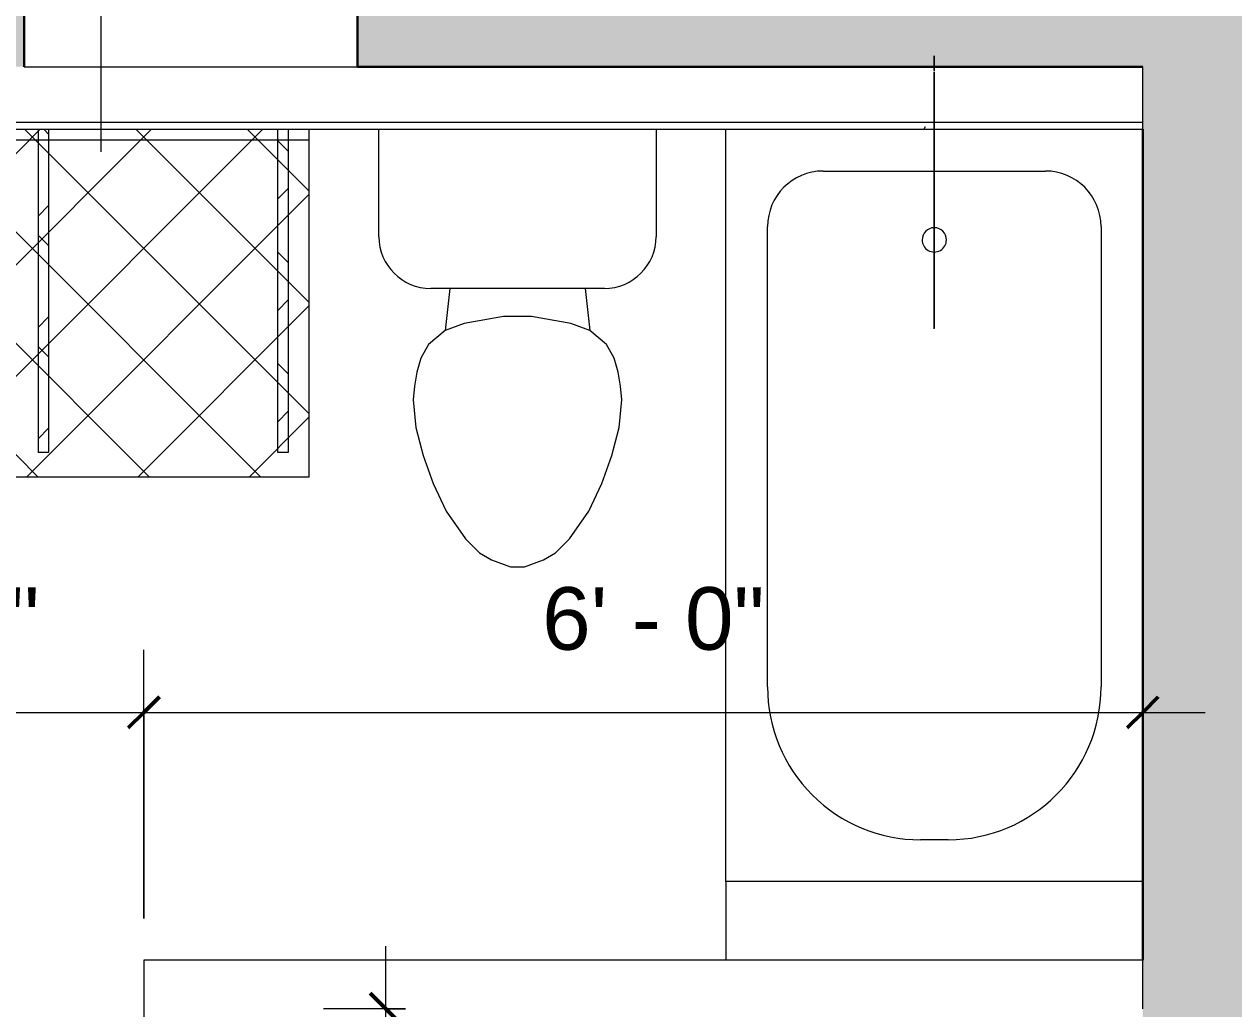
# Model space of a CAD drawing. Header units: inches. Extents: x -545 to 1083, y -2066 to -269.
# Drawn here: x 603.9 to 691, y -1765.8 to -1694.9 of the extents above; entities that cross this region are included whole.
import ezdxf

# ---------------------------------------------------------------- set-up
doc = ezdxf.new("R2010")
doc.units = ezdxf.units.IN
doc.header["$MEASUREMENT"] = 0
doc.linetypes.add('Dash dot dot', pattern=[0.8125, 0.25, -0.1875, 0, -0.1875, 0, -0.1875])
for name, color, linetype, lineweight in [('A-ANNO-DIMS', 211, 'Continuous', 9), ('A-ANNO-DIMS-48', 211, 'Continuous', 9), ('A-AREA-IDEN', 2, 'Continuous', 9), ('A-DETL', 90, 'Continuous', 9), ('A-DOOR', 31, 'Continuous', 18), ('A-DOOR-FRAM', 31, 'Continuous', 30), ('A-GLAZ', 151, 'Continuous', 18), ('A-WALL', 113, 'Continuous', 18), ('A-WALL-PATT', 111, 'Continuous', 18), ('G-IMPT', 8, 'Continuous', 9), ('I-WALL', 2, 'Continuous', 18), ('P-SANR-FIXT', 6, 'Continuous', 9), ('Q-CASE', 31, 'Continuous', 9)]:
    doc.layers.add(name, color=color, linetype=linetype, lineweight=lineweight)
doc.styles.add('Swis721 Lt BT', font='swissl.ttf', dxfattribs={"height": 4.5})
doc.dimstyles.new('OTJ_-_3_32__Linear__1_2__Tolerance', dxfattribs={"dimscale": 12, "dimtxt": 4.748918, "dimasz": 0.1875, "dimexe": 0.375, "dimexo": 0.25, "dimgap": 0.25, "dimtad": 1, "dimdec": 1, "dimrnd": 0.5, "dimzin": 3, "dimdsep": 46, "dimlunit": 4, "dimtxsty": 'Swis721 Lt BT', "dimblk1": 'OBLIQUE', "dimblk2": 'OBLIQUE', "dimsah": 1, "dimcen": 0.09, "dimdle": 0.375, "dimazin": 0, "dimtfac": 1, "dimtdec": 4, "dimtix": 1, "dimtmove": 0, "dimatfit": 3, "dimfxl": 1, "dimtvp": 1, "dimfrac": 2, "dimtolj": 1, "dimtzin": 0, "dimarcsym": 2})
pattern_1 = [(225, (625.729, -1700.107), (4.006467, -4.006467), []), (315, (625.729, -1700.107), (4.006467, 4.006467), [])]

# ---------------------------------------------------------------- blocks, each defined once
blk = doc.blocks.new('Window-Double-Hung - 24_ x 5 1-5956687-1ST FLOOR - CONSTRUCTION')
at = {"layer": 'A-GLAZ', "color": 8, "lineweight": 30}
for p, q in [((-12, 6.5), (-12, -6.5)), ((12, -6.5), (12, 6.5)), ((-12, 6), (-9, 6)), ((-10.75, 6), (-10.75, 2.5)), ((-9, 6), (-9, 4.25)), ((9, 6), (12, 6)), ((9, 6), (9, 4.25)), ((10.75, 6), (10.75, 2.5)), ((-9, 5.125), (9, 5.125)), ((-10.75, 4.25), (-9, 4.25)), ((10.75, 4.25), (9, 4.25)), ((-12, 2.5), (-10.75, 2.5)), ((10.75, 2.5), (12, 2.5))]:
    blk.add_line(p, q, dxfattribs=at)
at = {"layer": 'A-GLAZ'}
for p, q in [((12, 6.5), (-12, 6.5)), ((-12, -6.5), (12, -6.5))]:
    blk.add_line(p, q, dxfattribs=at)
at = {"layer": 'A-GLAZ', "lineweight": 9}
for p, q in [((-9, 6), (9, 6)), ((-10.75, 2.5), (10.75, 2.5))]:
    blk.add_line(p, q, dxfattribs=at)
blk = doc.blocks.new('Toilet-Domestic-3D - Toilet-Domestic-3D-V9-1ST FLOOR - CONSTRUCTION')
at = {"layer": 'P-SANR-FIXT'}
for p, q in [((-9.976, 11.75), (-9.976, 19.476)), ((9.976, 19.476), (9.976, 11.75)), ((6.25, 8.024), (-6.25, 8.024)), ((-4.862, 8.024), (-5.209, 5)), ((4.862, 8.024), (5.209, 5)), ((-3.836, 5.5), (-5.209, 5)), ((-1, 6), (-3.836, 5.5)), ((1, 6), (-1, 6)), ((3.836, 5.5), (1, 6)), ((5.209, 5), (3.836, 5.5)), ((-5.209, 5), (-6.401, 4)), ((6.401, 4), (5.209, 5)), ((-6.401, 4), (-6.968, 3)), ((6.968, 3), (6.401, 4)), ((-6.968, 3), (-7.236, 2)), ((7.236, 2), (6.968, 3)), ((-7.236, 2), (-7.413, 0.996)), ((7.413, 0.996), (7.236, 2)), ((-7.413, 0.996), (-7.5, 0)), ((7.5, 0), (7.413, 0.996)), ((-7.5, 0), (-7.326, -1.992)), ((7.326, -1.992), (7.5, 0)), ((-7.326, -1.992), (-6.788, -4)), ((6.788, -4), (7.326, -1.992)), ((-6.788, -4), (-6.06, -6)), ((6.06, -6), (6.788, -4)), ((-6.06, -6), (-5.127, -8)), ((5.127, -8), (6.06, -6)), ((-5.127, -8), (-3.74, -10)), ((3.74, -10), (5.127, -8)), ((-3.74, -10), (-2.74, -11)), ((2.74, -11), (3.74, -10)), ((-2.74, -11), (-1.874, -11.5)), ((1.874, -11.5), (2.74, -11)), ((-1.874, -11.5), (-0.5, -12)), ((-0.5, -12), (0.5, -12)), ((0.5, -12), (1.874, -11.5))]:
    blk.add_line(p, q, dxfattribs=at)
for centre, start, end in [((-6.25, 11.75), 180, 270), ((6.25, 11.75), 270, 360)]:
    blk.add_arc(centre, 3.726, start, end, dxfattribs=at)
blk = doc.blocks.new('Tub-Rectangular-3D - Tub-Rectangular-3D 4_ 6 1_8_-5224301-1ST FLOOR - CONSTRUCTION')
at = {"layer": 'P-SANR-FIXT'}
for p, q in [((10.4, -6), (10.4, -36)), ((-36.725, -9), (-3.6, -9)), ((-40.725, -29), (-40.725, -13)), ((7.4, -20), (7.4, -22)), ((-3.6, -33), (-36.725, -33)), ((10.4, -36), (-43.725, -36))]:
    blk.add_line(p, q, dxfattribs=at)
for centre, radius, start, end in [((-36.725, -13), 4, 90, 180), ((-3.6, -20), 11, 360, 90), ((-35.768, -21), 0.875, 90, 270), ((-35.768, -21), 0.875, 270, 90), ((-3.6, -22), 11, 270, 0), ((-36.725, -29), 4, 180, 270)]:
    blk.add_arc(centre, radius, start, end, dxfattribs=at)
blk = doc.blocks.new('Single Flush - D1 3_ X 8_  - NOT FR-6102448-1ST FLOOR - CONSTRUCTION')
at = {"layer": 'A-DOOR', "lineweight": 30}
for p, q in [((16.15625, 37.5625), (16.15625, 1.75)), ((17.90625, 37.5625), (16.15625, 37.5625)), ((17.90625, 1.75), (17.90625, 37.5625)), ((16.15625, 1.75), (17.90625, 1.75))]:
    blk.add_line(p, q, dxfattribs=at)
at = {"layer": 'A-DOOR', "lineweight": 9}
blk.add_arc((17.90625, 1.75), 35.8125, 90, 180.5, dxfattribs=at)
at = {"layer": 'A-DOOR-FRAM'}
for p, q in [((-20, -4), (-20, 1.75)), ((-20, 1.75), (-18, 1.75)), ((-18, -4), (-18, 1.75)), ((18.000004, -4), (18.000004, 1.75)), ((18.000004, 1.75), (20.000004, 1.75)), ((20.000004, -4), (20.000004, 1.75)), ((-20, -4), (-18, -4)), ((18.000004, -4), (20.000004, -4))]:
    blk.add_line(p, q, dxfattribs=at)
blk = doc.blocks.new('Vanity Counter Top w Round Sink Hole - 24_ Depth-5955313-1ST FLOOR - CONSTRUCTION')
at = {"layer": 'Q-CASE'}
h = blk.add_hatch(dxfattribs=at)
h.set_pattern_fill('FP_5', color=256, style=0, pattern_type=2)
h.set_pattern_definition([(45, (-621.459, 1702.469), (-4.006467, 4.006467), []), (135, (-621.459, 1702.469), (-4.006467, -4.006467), [])])
h.paths.add_polyline_path([(-52.262, -25), (2.988, -25), (2.988, 0), (-52.262, 0), (-52.262, -16.656)], flags=0)
h.paths.add_polyline_path([(-34.387, -22.034), (-36.501, -21.796), (-38.509, -21.093), (-40.31, -19.961), (-41.815, -18.457), (-42.959, -16.62), (-43.649, -14.648), (-43.887, -12.534), (-43.649, -10.42), (-42.946, -8.412), (-41.815, -6.611), (-40.31, -5.107), (-38.509, -3.975), (-36.501, -3.272), (-34.387, -3.034), (-32.273, -3.272), (-30.265, -3.975), (-28.464, -5.107), (-26.96, -6.611), (-25.828, -8.412), (-25.125, -10.42), (-24.887, -12.534), (-25.125, -14.648), (-25.828, -16.656), (-26.96, -18.457), (-28.464, -19.961), (-30.265, -21.093), (-32.273, -21.796)], flags=0)
for p, q in [((2.988, -25), (2.988, 0)), ((-52.262, -0.75), (2.988, -0.75)), ((-52.262, -25), (2.988, -25))]:
    blk.add_line(p, q, dxfattribs=at)
at = {"layer": 'Q-CASE', "linetype": 'Dash dot dot'}
for start, end in [(99.09696, 180), (180, 259.97184)]:
    blk.add_arc((-37.495, -12.5), 8.5, start, end, dxfattribs=at)
blk = doc.blocks.new('CW Drawers - UB 36_h x 24_d - 3 Drawers Top Specified-5924293-1ST FLOOR - CONSTRUCTION')
at = {"layer": 'Q-CASE'}
h = blk.add_hatch(dxfattribs=at)
h.set_pattern_fill('FP_17', color=256, style=0, pattern_type=2)
h.set_pattern_definition(pattern_1)
h.paths.add_polyline_path([(3.533, 25.612), (2.783, 25.612), (2.783, 2.362), (3.533, 2.362), (3.533, 18.982)], flags=0)
h = blk.add_hatch(dxfattribs=at)
h.set_pattern_fill('FP_17', color=256, style=0, pattern_type=2)
h.set_pattern_definition(pattern_1)
h.paths.add_polyline_path([(20.033, 25.612), (20.033, 2.362), (20.783, 2.362), (20.783, 25.612)], flags=0)
for p, q in [((2.783, 25.612), (3.533, 25.612)), ((2.783, 2.362), (2.783, 25.612)), ((3.533, 25.612), (3.533, 2.362)), ((20.033, 25.612), (20.783, 25.612)), ((20.033, 2.362), (20.033, 25.612)), ((20.783, 2.362), (20.783, 25.612))]:
    blk.add_line(p, q, dxfattribs=at)
blk = doc.blocks.new('Family1 - Shower head - side view_dwg-5853304-1ST FLOOR - CONSTRUCTION')
at = {"layer": 'G-IMPT'}
for p, q in [((114.065, 0), (119.762, 0)), ((114.065, 0), (114.104, 0)), ((119.723, 0), (114.104, 0)), ((116.244, 0), (116.245, 0)), ((116.244, 0), (116.303, 0)), ((116.284, 0), (116.244, 0)), ((116.245, 0), (116.244, 0)), ((116.245, 0), (116.246, 0)), ((116.245, 0), (116.245, 0)), ((116.245, 0), (116.245, 0)), ((116.245, 0), (116.245, 0)), ((116.245, 0), (116.245, 0)), ((116.245, 0), (116.245, 0)), ((116.245, 0), (116.245, 0)), ((116.245, 0), (116.245, 0)), ((116.245, 0), (116.245, 0)), ((116.246, 0), (116.245, 0)), ((116.246, 0), (116.246, 0)), ((116.246, 0), (116.246, 0)), ((116.303, 0), (116.304, 0)), ((116.304, 0), (116.303, 0)), ((116.304, 0), (116.303, 0)), ((116.343, 0), (116.303, 0)), ((116.307, 0), (116.304, 0)), ((116.31, 0), (116.306, 0)), ((116.313, 0), (116.308, 0)), ((116.319, 0), (116.311, 0)), ((116.318, 0), (116.319, 0)), ((116.441, 0), (116.441, 0)), ((116.442, 0), (116.441, 0)), ((116.442, 0), (116.441, 0)), ((116.441, 0), (116.441, 0)), ((116.441, 0), (116.441, 0)), ((116.441, 0), (116.442, 0)), ((116.441, 0), (116.442, 0)), ((116.441, 0), (116.441, 0)), ((116.441, 0), (116.441, 0)), ((116.441, 0), (117.386, 0)), ((116.461, 0), (116.441, 0)), ((116.441, 0), (116.465, 0)), ((116.441, 0), (116.465, 0)), ((116.442, 0), (116.442, 0)), ((116.442, 0), (116.442, 0)), ((116.442, 0), (116.442, 0)), ((116.442, 0), (116.442, 0)), ((116.442, 0), (116.443, 0)), ((116.443, 0), (116.442, 0)), ((116.442, 0), (116.443, 0)), ((116.443, 0), (116.442, 0)), ((116.444, 0), (116.443, 0)), ((116.444, 0), (116.443, 0)), ((116.443, 0), (116.444, 0)), ((116.443, 0), (116.444, 0)), ((116.444, 0), (116.443, 0)), ((116.444, 0), (116.443, 0)), ((116.444, 0), (116.444, 0)), ((116.444, 0), (116.445, 0)), ((116.444, 0), (116.444, 0)), ((116.444, 0), (116.444, 0)), ((116.444, 0), (116.444, 0)), ((116.444, 0), (116.444, 0)), ((116.445, 0), (116.444, 0)), ((116.444, 0), (116.444, 0)), ((116.448, 0), (116.445, 0)), ((116.445, 0), (116.446, 0)), ((116.445, 0), (116.445, 0)), ((116.445, 0), (116.445, 0)), ((116.449, 0), (116.446, 0)), ((116.447, 0), (116.446, 0)), ((116.446, 0), (116.447, 0)), ((116.447, 0), (116.448, 0)), ((116.448, 0), (116.447, 0)), ((116.447, 0), (116.447, 0)), ((116.447, 0), (116.447, 0)), ((116.447, 0), (116.448, 0)), ((116.448, 0), (116.447, 0)), ((116.448, 0), (116.449, 0)), ((116.448, 0), (116.449, 0)), ((116.449, 0), (116.448, 0)), ((116.448, 0), (116.448, 0)), ((116.448, 0), (116.448, 0)), ((116.449, 0), (116.448, 0)), ((116.448, 0), (116.448, 0)), ((116.448, 0), (116.448, 0)), ((116.448, 0), (116.449, 0)), ((116.449, 0), (116.448, 0)), ((116.448, 0), (116.448, 0)), ((116.448, 0), (116.448, 0)), ((116.448, 0), (116.449, 0)), ((116.449, 0), (116.45, 0)), ((116.451, 0), (116.449, 0)), ((116.451, 0), (116.449, 0)), ((116.449, 0), (116.451, 0)), ((116.451, 0), (116.449, 0)), ((116.449, 0), (116.451, 0)), ((116.45, 0), (116.452, 0)), ((116.452, 0), (116.451, 0)), ((116.452, 0), (116.451, 0)), ((116.451, 0), (116.452, 0)), ((116.454, 0), (116.452, 0)), ((116.452, 0), (116.453, 0)), ((116.453, 0), (116.452, 0)), ((116.452, 0), (116.453, 0)), ((116.452, 0), (116.453, 0)), ((116.453, 0), (116.452, 0)), ((116.453, 0), (116.453, 0)), ((116.454, 0), (116.453, 0)), ((116.454, 0), (116.453, 0)), ((116.453, 0), (116.453, 0)), ((116.453, 0), (116.455, 0)), ((116.455, 0), (116.453, 0)), ((116.453, 0), (116.455, 0)), ((116.453, 0), (116.455, 0)), ((116.455, 0), (116.453, 0)), ((116.456, 0), (116.454, 0)), ((116.454, 0), (116.456, 0)), ((116.456, 0), (116.454, 0)), ((116.455, 0), (116.456, 0)), ((116.455, 0), (116.457, 0)), ((116.455, 0), (116.455, 0)), ((116.455, 0), (116.455, 0)), ((116.456, 0), (116.455, 0)), ((116.455, 0), (116.456, 0)), ((116.455, 0), (116.455, 0)), ((116.455, 0), (116.455, 0)), ((116.456, 0), (116.455, 0)), ((116.455, 0), (116.456, 0)), ((116.456, 0), (116.455, 0)), ((116.455, 0), (116.456, 0)), ((116.456, 0), (116.456, 0)), ((116.456, 0), (116.457, 0)), ((116.456, 0), (116.457, 0)), ((116.457, 0), (116.456, 0)), ((116.457, 0), (116.456, 0)), ((116.456, 0), (116.457, 0)), ((116.457, 0), (116.456, 0)), ((116.456, 0), (116.457, 0)), ((116.456, 0), (116.458, 0)), ((116.458, 0), (116.456, 0)), ((116.457, 0), (116.458, 0)), ((116.458, 0), (116.457, 0)), ((116.457, 0), (116.458, 0)), ((116.457, 0), (116.457, 0)), ((116.457, 0), (116.457, 0)), ((116.459, 0), (116.458, 0)), ((116.458, 0), (116.459, 0)), ((116.459, 0), (116.458, 0)), ((116.459, 0), (116.459, 0)), ((116.459, 0), (116.459, 0)), ((116.46, 0), (116.459, 0)), ((116.461, 0), (116.459, 0)), ((116.459, 0), (116.459, 0)), ((116.459, 0), (116.459, 0)), ((116.462, 0), (116.463, 0)), ((116.463, 0), (116.463, 0)), ((116.463, 0), (116.463, 0)), ((116.463, 0), (116.464, 0)), ((116.464, 0), (116.465, 0)), ((116.465, 0), (116.466, 0)), ((117.362, 0), (116.465, 0)), ((116.466, 0), (116.473, 0)), ((116.47, 0), (116.467, 0)), ((116.47, 0), (116.467, 0)), ((116.467, 0), (116.476, 0)), ((116.47, 0), (116.473, 0)), ((116.478, 0), (116.473, 0)), ((116.485, 0), (116.476, 0)), ((116.488, 0), (116.478, 0)), ((116.482, 0), (116.481, 0)), ((116.482, 0), (116.481, 0)), ((116.484, 0), (116.482, 0)), ((116.484, 0), (116.482, 0)), ((116.487, 0), (116.484, 0)), ((116.487, 0), (116.484, 0)), ((116.487, 0), (116.49, 0)), ((116.49, 0), (116.491, 0)), ((116.49, 0), (116.492, 0)), ((116.491, 0), (116.493, 0)), ((116.492, 0), (116.494, 0)), ((116.493, 0), (116.493, 0)), ((116.494, 0), (116.496, 0)), ((116.496, 0), (116.497, 0)), ((116.497, 0), (116.497, 0)), ((117.319, 0), (116.507, 0)), ((118.291, 0), (116.507, 0)), ((118.291, 0), (116.507, 0)), ((116.511, 0), (117.316, 0)), ((116.539, 0), (116.511, 0)), ((116.539, 0), (116.511, 0)), ((116.539, 0), (116.536, 0)), ((116.539, 0), (117.288, 0)), ((117.316, 0), (117.288, 0)), ((117.316, 0), (117.288, 0)), ((117.291, 0), (117.288, 0)), ((117.291, 0), (117.288, 0)), ((118.291, 0), (117.319, 0)), ((118.291, 0), (117.319, 0)), ((117.362, 0), (117.386, 0)), ((117.362, 0), (117.386, 0)), ((117.386, 0), (117.366, 0)), ((117.524, 0), (117.484, 0)), ((117.524, 0), (117.583, 0)), ((117.583, 0), (117.543, 0)), ((119.723, 0), (119.762, 0)), ((125.823, 0), (125.853, 0)), ((125.853, 0), (125.823, 0)), ((125.835, 0), (125.823, 0)), ((126.801, 0), (125.823, 0)), ((125.823, 0), (125.854, 0)), ((126.65, 0), (125.835, 0)), ((125.854, 0), (125.863, 0)), ((126.801, 0), (125.903, 0)), ((126.801, 0), (126.65, 0)), ((129.859, 0), (126.801, 0)), ((127.504, 0), (127.615, 0)), ((127.504, 0), (127.574, 0)), ((127.803, 0), (127.512, 0)), ((127.52, 0), (127.53, 0)), ((127.53, 0), (127.52, 0)), ((127.53, 0), (127.52, 0)), ((127.53, 0), (127.61, 0)), ((127.53, 0), (127.61, 0)), ((127.553, 0), (127.544, 0)), ((127.574, 0), (127.544, 0)), ((127.544, 0), (127.56, 0)), ((127.544, 0), (127.581, 0)), ((127.556, 0), (127.553, 0)), ((127.561, 0), (127.556, 0)), ((127.56, 0), (127.567, 0)), ((127.565, 0), (127.561, 0)), ((127.568, 0), (127.565, 0)), ((127.567, 0), (127.573, 0)), ((127.571, 0), (127.568, 0)), ((127.572, 0), (127.571, 0)), ((127.574, 0), (127.572, 0)), ((127.573, 0), (127.581, 0)), ((127.574, 0), (127.686, 0)), ((127.803, 0), (127.581, 0)), ((127.618, 0), (127.61, 0)), ((127.618, 0), (127.61, 0)), ((127.61, 0), (127.618, 0)), ((127.686, 0), (127.615, 0)), ((127.62, 0), (127.618, 0)), ((127.62, 0), (127.618, 0)), ((127.618, 0), (127.62, 0)), ((127.62, 0), (128.42, 0)), ((127.657, 0), (127.686, 0)), ((127.657, 0), (127.667, 0)), ((127.667, 0), (127.67, 0)), ((127.67, 0), (127.675, 0)), ((127.675, 0), (127.679, 0)), ((127.679, 0), (127.682, 0)), ((127.682, 0), (127.684, 0)), ((127.684, 0), (127.686, 0)), ((127.686, 0), (127.687, 0)), ((127.687, 0), (127.686, 0)), ((127.687, 0), (127.687, 0)), ((128.061, 0), (127.98, 0)), ((127.98, 0), (128.02, 0)), ((128.02, 0), (127.98, 0)), ((127.992, 0), (127.98, 0)), ((127.993, 0), (127.997, 0)), ((128.002, 0), (127.995, 0)), ((128.006, 0), (128.002, 0)), ((128.004, 0), (128.008, 0)), ((128.011, 0), (128.006, 0)), ((128.014, 0), (128.011, 0)), ((128.013, 0), (128.016, 0)), ((128.018, 0), (128.014, 0)), ((128.016, 0), (128.019, 0)), ((128.019, 0), (128.02, 0)), ((128.02, 0), (128.019, 0)), ((128.061, 0), (128.42, 0)), ((128.992, 0), (128.413, 0)), ((129.139, 0), (128.413, 0)), ((129.14, 0), (128.414, 0)), ((128.421, 0), (128.456, 0)), ((128.456, 0), (128.421, 0)), ((128.421, 0), (128.456, 0)), ((128.456, 0), (128.421, 0)), ((128.456, 0), (128.486, 0)), ((128.486, 0), (128.456, 0)), ((128.486, 0), (128.456, 0)), ((128.456, 0), (128.459, 0)), ((128.456, 0), (128.486, 0)), ((128.459, 0), (128.465, 0)), ((128.465, 0), (128.475, 0)), ((128.475, 0), (128.486, 0)), ((128.486, 0), (129.859, 0)), ((128.817, 0), (128.677, 0)), ((128.817, 0), (129.413, 0)), ((128.874, 0), (128.858, 0)), ((128.926, 0), (128.986, 0)), ((128.926, 0), (128.956, 0)), ((128.926, 0), (128.935, 0)), ((128.956, 0), (128.926, 0)), ((129.139, 0), (128.992, 0)), ((129.19, 0), (129.075, 0)), ((129.139, 0), (129.413, 0)), ((129.14, 0), (129.414, 0)), ((132.673, 0), (132.613, 0)), ((133.694, 0), (132.961, 0)), ((133.694, 0), (132.961, 0)), ((133.356, 0), (132.961, 0)), ((133.356, 0), (132.961, 0)), ((133.356, 0), (133.36, 0)), ((133.36, 0), (133.356, 0)), ((133.36, 0), (133.363, 0)), ((133.363, 0), (133.36, 0)), ((133.363, 0), (133.364, 0)), ((133.364, 0), (133.363, 0)), ((133.364, 0), (133.43, 0)), ((133.43, 0), (133.364, 0)), ((133.43, 0), (133.43, 0)), ((133.43, 0), (133.43, 0)), ((133.434, 0), (133.43, 0)), ((133.434, 0), (133.43, 0)), ((133.454, 0), (133.434, 0)), ((133.434, 0), (133.454, 0)), ((133.454, 0), (133.461, 0)), ((133.461, 0), (133.454, 0)), ((114.065, 0), (119.762, 0)), ((116.244, 0), (116.244, 0)), ((116.244, 0), (116.244, 0)), ((116.319, 0), (116.306, 0)), ((116.444, 0), (116.441, 0)), ((116.441, 0), (116.441, 0)), ((116.442, 0), (116.442, 0)), ((116.445, 0), (116.443, 0)), ((116.444, 0), (116.445, 0)), ((116.445, 0), (116.444, 0)), ((116.448, 0), (116.446, 0)), ((116.449, 0), (116.447, 0)), ((116.447, 0), (116.454, 0)), ((116.455, 0), (116.449, 0)), ((116.449, 0), (116.455, 0)), ((116.454, 0), (116.449, 0)), ((116.451, 0), (116.452, 0)), ((116.455, 0), (116.457, 0)), ((116.456, 0), (116.458, 0)), ((116.457, 0), (116.459, 0)), ((116.463, 0), (116.461, 0)), ((116.461, 0), (116.463, 0)), ((116.466, 0), (116.463, 0)), ((116.463, 0), (116.467, 0)), ((116.47, 0), (116.467, 0)), ((116.47, 0), (116.473, 0)), ((116.47, 0), (116.474, 0)), ((116.474, 0), (116.47, 0)), ((116.473, 0), (116.478, 0)), ((116.478, 0), (116.481, 0)), ((116.485, 0), (116.492, 0)), ((116.492, 0), (116.488, 0)), ((116.493, 0), (116.497, 0)), ((117.319, 0), (116.507, 0)), ((117.102, 0), (116.725, 0)), ((118.291, 0), (130.044, 0)), ((130.044, 0), (118.291, 0)), ((125.893, 0), (125.823, 0)), ((125.823, 0), (125.893, 0)), ((125.903, 0), (125.823, 0)), ((125.823, 0), (125.903, 0)), ((127.504, 0), (125.893, 0)), ((125.893, 0), (127.615, 0)), ((127.512, 0), (125.903, 0)), ((129.859, 0), (126.801, 0)), ((127.53, 0), (127.52, 0)), ((127.52, 0), (127.53, 0)), ((127.52, 0), (127.53, 0)), ((127.53, 0), (127.52, 0)), ((127.53, 0), (127.61, 0)), ((127.61, 0), (127.53, 0)), ((127.61, 0), (127.53, 0)), ((127.53, 0), (127.61, 0)), ((127.62, 0), (127.61, 0)), ((127.61, 0), (127.62, 0)), ((127.62, 0), (127.98, 0)), ((127.98, 0), (127.62, 0)), ((127.62, 0), (127.98, 0)), ((128.413, 0), (127.803, 0)), ((128.456, 0), (128.486, 0)), ((128.486, 0), (128.456, 0)), ((128.456, 0), (128.486, 0)), ((128.926, 0), (128.486, 0)), ((128.926, 0), (128.486, 0)), ((128.486, 0), (129.859, 0)), ((129.859, 0), (128.986, 0)), ((128.986, 0), (129.859, 0)), ((129.139, 0), (129.14, 0)), ((129.859, 0), (129.413, 0)), ((129.413, 0), (129.859, 0)), ((129.413, 0), (129.859, 0)), ((129.413, 0), (129.859, 0)), ((132.961, 0), (133.694, 0)), ((133.694, 0), (132.961, 0)), ((132.961, 0), (133.694, 0)), ((133.694, 0), (132.961, 0))]:
    blk.add_line(p, q, dxfattribs=at)
at = {"layer": 'G-IMPT', "flags": 128}
for points in [[(116.687, 0), (116.431, 0), (116.244, 0)], [(116.244, 0), (116.574, 0), (116.687, 0)], [(116.284, 0), (116.303, 0), (116.418, 0), (116.916, 0), (116.913, 0), (116.285, 0)], [(117.524, 0), (117.323, 0), (116.917, 0), (116.913, 0), (116.504, 0), (116.303, 0)], [(116.344, 0), (116.917, 0), (117.291, 0), (117.395, 0), (117.398, 0), (117.484, 0), (117.398, 0), (117.394, 0), (117.291, 0), (116.913, 0), (116.917, 0), (116.536, 0), (116.434, 0), (116.429, 0), (116.343, 0)], [(116.725, 0), (116.52, 0), (116.441, 0)], [(116.463, 0), (116.459, 0), (116.454, 0), (116.453, 0), (116.451, 0), (116.453, 0), (116.457, 0), (116.46, 0), (116.466, 0), (116.459, 0), (116.457, 0), (116.451, 0)], [(116.461, 0), (116.498, 0), (116.519, 0), (116.781, 0), (116.519, 0), (116.498, 0), (116.461, 0)], [(116.781, 0), (117.046, 0), (117.308, 0), (117.329, 0), (117.366, 0), (117.329, 0), (117.327, 0), (117.308, 0), (117.046, 0)], [(116.916, 0), (117.409, 0), (117.524, 0), (117.542, 0), (117.524, 0), (117.409, 0), (116.916, 0)], [(117.386, 0), (117.307, 0), (117.102, 0)], [(117.14, 0), (117.253, 0), (117.583, 0)], [(117.583, 0), (117.396, 0), (117.14, 0)], [(127.657, 0), (127.615, 0), (125.893, 0), (125.853, 0)], [(125.853, 0), (125.869, 0), (125.893, 0)], [(127.504, 0), (125.903, 0), (125.893, 0), (125.903, 0), (127.504, 0), (127.513, 0), (127.521, 0), (127.531, 0), (127.512, 0)], [(127.531, 0), (127.544, 0), (127.544, 0)], [(132.913, 0), (132.673, 0), (132.637, 0), (132.613, 0)], [(116.244, 0), (116.244, 0), (116.244, 0)], [(116.284, 0), (116.402, 0), (116.694, 0), (117.133, 0)], [(116.313, 0), (116.304, 0), (116.304, 0)], [(116.304, 0), (116.304, 0), (116.319, 0)], [(116.304, 0), (116.319, 0), (116.318, 0), (116.319, 0)], [(116.318, 0), (116.318, 0), (116.304, 0), (116.304, 0), (116.304, 0)], [(116.304, 0), (116.304, 0), (116.308, 0), (116.318, 0), (116.319, 0)], [(116.913, 0), (116.916, 0), (117.169, 0), (117.425, 0), (117.478, 0), (117.524, 0), (117.478, 0), (117.425, 0), (117.169, 0), (116.913, 0), (116.305, 0), (116.349, 0), (116.402, 0), (116.658, 0), (116.913, 0), (116.916, 0)], [(116.444, 0), (116.441, 0), (116.444, 0)], [(116.442, 0), (116.442, 0), (116.441, 0), (116.441, 0)], [(116.444, 0), (116.448, 0), (116.441, 0)], [(116.441, 0), (116.441, 0), (116.443, 0)], [(116.443, 0), (116.444, 0), (116.441, 0), (116.445, 0), (116.444, 0), (116.441, 0)], [(116.453, 0), (116.454, 0), (116.461, 0), (116.463, 0)], [(116.47, 0), (116.473, 0), (116.47, 0), (116.473, 0)], [(116.481, 0), (116.487, 0), (116.49, 0)], [(117.543, 0), (117.425, 0), (117.133, 0)], [(118.291, 0), (132.253, 0), (132.544, 0)], [(132.544, 0), (132.253, 0), (118.291, 0)], [(127.98, 0), (127.62, 0), (127.618, 0), (127.61, 0)], [(127.61, 0), (127.618, 0), (127.62, 0), (127.98, 0)], [(127.62, 0), (127.98, 0), (128.02, 0), (128.061, 0)], [(128.061, 0), (128.02, 0), (127.98, 0)], [(128.613, 0), (128.413, 0), (128.613, 0), (128.677, 0), (128.81, 0), (128.874, 0)], [(128.456, 0), (128.486, 0), (128.926, 0)], [(129.859, 0), (128.986, 0), (128.926, 0), (128.486, 0), (128.926, 0)], [(128.677, 0), (128.659, 0), (128.613, 0)], [(128.926, 0), (128.956, 0), (128.986, 0)], [(128.986, 0), (128.956, 0), (128.926, 0)], [(129.859, 0), (129.414, 0), (129.413, 0)], [(133.461, 0), (133.521, 0), (133.56, 0)], [(133.56, 0), (133.521, 0), (133.461, 0)]]:
    blk.add_lwpolyline(points, dxfattribs=at)
for points in [[(116.465, 0), (116.511, 0)], [(117.362, 0), (117.316, 0)], [(127.61, 0), (127.53, 0)], [(127.803, 0), (128.413, 0)], [(128.926, 0), (128.486, 0)], [(116.507, 0), (116.519, 0)], [(117.319, 0), (117.308, 0)], [(127.62, 0), (128.42, 0)], [(128.42, 0), (128.061, 0), (127.98, 0), (128.061, 0)], [(132.913, 0), (132.673, 0)]]:
    blk.add_lwpolyline(points, close=True, dxfattribs=at)
at = {"layer": 'G-IMPT'}
for points, knots in [([(116.304, 0), (116.304, 0), (116.304, 0), (116.304, 0), (116.304, 0), (116.304, 0), (116.304, 0), (116.304, 0), (116.304, 0), (116.304, 0), (116.304, 0), (116.304, 0), (116.304, 0), (116.304, 0), (116.304, 0), (116.304, 0), (116.304, 0)], [0, 0, 0, 0, 0.2, 0.3, 0.35, 0.4, 0.45, 0.5, 0.55, 0.6, 0.7, 0.75, 0.8, 0.85, 0.9, 1, 1, 1, 1]), ([(116.304, 0), (116.304, 0), (116.304, 0), (116.304, 0), (116.304, 0), (116.304, 0), (116.304, 0), (116.304, 0), (116.304, 0), (116.304, 0), (116.304, 0), (116.304, 0), (116.304, 0), (116.304, 0), (116.304, 0), (116.304, 0), (116.304, 0)], [0, 0, 0, 0, 0.2, 0.3, 0.35, 0.4, 0.45, 0.5, 0.55, 0.6, 0.7, 0.75, 0.8, 0.85, 0.9, 1, 1, 1, 1]), ([(116.304, 0), (116.304, 0), (116.304, 0), (116.304, 0), (116.304, 0), (116.304, 0), (116.304, 0), (116.304, 0), (116.304, 0), (116.304, 0), (116.304, 0)], [0, 0, 0, 0, 0.1, 0.2, 0.25, 0.3, 0.35, 0.4, 0.45, 0.5, 0.5, 0.5, 0.5]), ([(116.304, 0), (116.304, 0), (116.304, 0), (116.304, 0), (116.304, 0), (116.304, 0), (116.304, 0), (116.304, 0), (116.304, 0), (116.304, 0), (116.304, 0)], [0, 0, 0, 0, 0.1, 0.2, 0.25, 0.3, 0.35, 0.4, 0.45, 0.5, 0.5, 0.5, 0.5]), ([(116.317, 0), (116.317, 0), (116.317, 0), (116.318, 0), (116.318, 0), (116.318, 0), (116.318, 0), (116.318, 0), (116.318, 0), (116.318, 0), (116.318, 0), (116.318, 0), (116.318, 0), (116.318, 0), (116.318, 0), (116.318, 0), (116.318, 0)], [0, 0, 0, 0, 0.2, 0.3, 0.35, 0.4, 0.45, 0.5, 0.55, 0.6, 0.7, 0.75, 0.8, 0.85, 0.9, 1, 1, 1, 1]), ([(116.317, 0), (116.317, 0), (116.317, 0), (116.318, 0), (116.318, 0), (116.318, 0), (116.318, 0), (116.318, 0), (116.318, 0), (116.318, 0), (116.318, 0), (116.318, 0), (116.318, 0), (116.318, 0), (116.318, 0), (116.318, 0), (116.318, 0)], [0, 0, 0, 0, 0.2, 0.3, 0.35, 0.4, 0.45, 0.5, 0.55, 0.6, 0.7, 0.75, 0.8, 0.85, 0.9, 1, 1, 1, 1]), ([(116.318, 0), (116.318, 0), (116.318, 0), (116.318, 0), (116.318, 0), (116.318, 0), (116.318, 0), (116.318, 0), (116.318, 0), (116.318, 0), (116.318, 0), (116.318, 0), (116.318, 0), (116.318, 0), (116.318, 0), (116.318, 0), (116.318, 0), (116.318, 0), (116.318, 0), (116.318, 0)], [0, 0, 0, 0, 0.1, 0.2, 0.25, 0.3, 0.35, 0.4, 0.45, 0.5, 0.55, 0.6, 0.7, 0.75, 0.8, 0.85, 0.9, 0.95, 1, 1, 1, 1]), ([(116.318, 0), (116.318, 0), (116.318, 0), (116.318, 0), (116.318, 0), (116.318, 0), (116.318, 0), (116.318, 0), (116.318, 0), (116.318, 0), (116.318, 0), (116.318, 0), (116.318, 0), (116.318, 0), (116.318, 0), (116.318, 0), (116.318, 0), (116.318, 0), (116.318, 0), (116.318, 0)], [0, 0, 0, 0, 0.1, 0.2, 0.25, 0.3, 0.35, 0.4, 0.45, 0.5, 0.55, 0.6, 0.7, 0.75, 0.8, 0.85, 0.9, 0.95, 1, 1, 1, 1]), ([(116.384, 0), (116.384, 0), (116.384, 0), (116.384, 0), (116.383, 0), (116.383, 0), (116.383, 0), (116.382, 0), (116.381, 0), (116.379, 0), (116.376, 0), (116.373, 0), (116.369, 0), (116.364, 0), (116.359, 0), (116.353, 0), (116.348, 0), (116.343, 0), (116.339, 0), (116.336, 0), (116.333, 0), (116.331, 0), (116.329, 0), (116.328, 0), (116.328, 0), (116.327, 0), (116.327, 0), (116.327, 0), (116.327, 0), (116.327, 0), (116.326, 0), (116.326, 0), (116.326, 0), (116.326, 0), (116.326, 0)], [0, 0, 0, 0, 0.021739, 0.043478, 0.065217, 0.086957, 0.108696, 0.130435, 0.173913, 0.217391, 0.26087, 0.304348, 0.347826, 0.391304, 0.434783, 0.478261, 0.521739, 0.565217, 0.608696, 0.652174, 0.695652, 0.73913, 0.782609, 0.826087, 0.869565, 0.891304, 0.913043, 0.934783, 0.945652, 0.956522, 0.967391, 0.978261, 0.98913, 1, 1, 1, 1]), ([(116.326, 0), (116.326, 0), (116.326, 0), (116.326, 0), (116.326, 0), (116.327, 0), (116.327, 0), (116.327, 0), (116.327, 0), (116.328, 0), (116.329, 0), (116.331, 0), (116.333, 0), (116.335, 0), (116.339, 0), (116.343, 0), (116.348, 0), (116.353, 0), (116.358, 0), (116.364, 0), (116.368, 0), (116.372, 0), (116.375, 0), (116.378, 0), (116.38, 0), (116.382, 0), (116.382, 0), (116.383, 0), (116.383, 0), (116.383, 0), (116.384, 0), (116.384, 0), (116.384, 0), (116.384, 0), (116.384, 0), (116.384, 0)], [0, 0, 0, 0, 0.01087, 0.021739, 0.032609, 0.043478, 0.065217, 0.086957, 0.130435, 0.173913, 0.217391, 0.26087, 0.304348, 0.347826, 0.391304, 0.434783, 0.478261, 0.521739, 0.565217, 0.608696, 0.652174, 0.695652, 0.73913, 0.782609, 0.826087, 0.869565, 0.891304, 0.913043, 0.934783, 0.945652, 0.956522, 0.967391, 0.978261, 0.98913, 1, 1, 1, 1]), ([(116.375, 0), (116.375, 0), (116.375, 0), (116.374, 0), (116.374, 0), (116.374, 0), (116.373, 0), (116.372, 0), (116.371, 0), (116.369, 0), (116.367, 0), (116.363, 0), (116.36, 0), (116.356, 0), (116.352, 0), (116.348, 0), (116.344, 0), (116.34, 0), (116.337, 0), (116.335, 0), (116.334, 0), (116.333, 0), (116.332, 0), (116.332, 0), (116.332, 0), (116.332, 0), (116.332, 0), (116.331, 0), (116.331, 0), (116.331, 0), (116.331, 0)], [0, 0, 0, 0, 0.02381, 0.047619, 0.071429, 0.095238, 0.142857, 0.190476, 0.238095, 0.285714, 0.333333, 0.380952, 0.428571, 0.47619, 0.52381, 0.571429, 0.619048, 0.666667, 0.714286, 0.761905, 0.809524, 0.857143, 0.904762, 0.928571, 0.940476, 0.952381, 0.964286, 0.97619, 0.988095, 1, 1, 1, 1]), ([(116.331, 0), (116.331, 0), (116.331, 0), (116.331, 0), (116.331, 0), (116.331, 0), (116.332, 0), (116.332, 0), (116.332, 0), (116.332, 0), (116.332, 0), (116.332, 0), (116.333, 0), (116.333, 0), (116.334, 0), (116.335, 0), (116.337, 0), (116.339, 0), (116.342, 0), (116.345, 0), (116.348, 0), (116.352, 0), (116.356, 0), (116.36, 0), (116.364, 0), (116.367, 0), (116.369, 0), (116.371, 0), (116.372, 0), (116.373, 0), (116.374, 0), (116.374, 0), (116.374, 0), (116.374, 0), (116.375, 0), (116.375, 0), (116.375, 0), (116.375, 0)], [0, 0, 0, 0, 0.01, 0.02, 0.03, 0.04, 0.05, 0.06, 0.08, 0.1, 0.12, 0.16, 0.2, 0.24, 0.28, 0.32, 0.36, 0.4, 0.44, 0.48, 0.52, 0.56, 0.6, 0.64, 0.68, 0.72, 0.76, 0.8, 0.84, 0.88, 0.92, 0.94, 0.96, 0.97, 0.98, 0.99, 1, 1, 1, 1]), ([(116.913, 0), (116.893, 0), (116.862, 0), (116.822, 0), (116.791, 0), (116.766, 0), (116.746, 0), (116.731, 0), (116.717, 0), (116.706, 0), (116.698, 0), (116.692, 0), (116.688, 0), (116.687, 0), (116.687, 0)], [0, 0, 0, 0, 0.250083, 0.375128, 0.500168, 0.625194, 0.687715, 0.750232, 0.812736, 0.8752, 0.906454, 0.937688, 0.968878, 1, 1, 1, 1]), ([(116.687, 0), (116.687, 0), (116.689, 0), (116.694, 0), (116.7, 0), (116.708, 0), (116.72, 0), (116.735, 0), (116.749, 0), (116.769, 0), (116.794, 0), (116.824, 0), (116.864, 0), (116.894, 0), (116.913, 0)], [0, 0, 0, 0, 0.030973, 0.062142, 0.093379, 0.124637, 0.187124, 0.249642, 0.312168, 0.374698, 0.499749, 0.624809, 0.749872, 1, 1, 1, 1]), ([(116.781, 0), (116.776, 0), (116.765, 0), (116.752, 0), (116.742, 0), (116.734, 0), (116.728, 0), (116.725, 0), (116.725, 0)], [0, 0, 0, 0, 0.250895, 0.501694, 0.627133, 0.752503, 0.877526, 1, 1, 1, 1]), ([(117.14, 0), (117.14, 0), (117.139, 0), (117.135, 0), (117.13, 0), (117.122, 0), (117.111, 0), (117.097, 0), (117.082, 0), (117.062, 0), (117.037, 0), (117.007, 0), (116.967, 0), (116.937, 0), (116.917, 0)], [0, 0, 0, 0, 0.031125, 0.062316, 0.093551, 0.124804, 0.187268, 0.249772, 0.312288, 0.374809, 0.499834, 0.624874, 0.749918, 1, 1, 1, 1]), ([(116.917, 0), (116.936, 0), (116.966, 0), (117.005, 0), (117.035, 0), (117.059, 0), (117.079, 0), (117.093, 0), (117.107, 0), (117.119, 0), (117.127, 0), (117.133, 0), (117.138, 0), (117.14, 0), (117.14, 0)], [0, 0, 0, 0, 0.250126, 0.375189, 0.500248, 0.625297, 0.687827, 0.750353, 0.81287, 0.875357, 0.906614, 0.937851, 0.96902, 1, 1, 1, 1]), ([(117.102, 0), (117.102, 0), (117.099, 0), (117.093, 0), (117.085, 0), (117.075, 0), (117.062, 0), (117.051, 0), (117.046, 0)], [0, 0, 0, 0, 0.122474, 0.247497, 0.372867, 0.498306, 0.749105, 1, 1, 1, 1]), ([(127.512, 0), (127.517, 0), (127.526, 0), (127.538, 0), (127.548, 0), (127.556, 0), (127.561, 0), (127.566, 0), (127.57, 0), (127.573, 0), (127.576, 0), (127.577, 0), (127.578, 0), (127.579, 0), (127.58, 0), (127.581, 0), (127.581, 0), (127.581, 0), (127.581, 0), (127.581, 0), (127.581, 0), (127.581, 0)], [0, 0, 0, 0, 0.194032, 0.381185, 0.553778, 0.632598, 0.705425, 0.771554, 0.830284, 0.881003, 0.923248, 0.941054, 0.956575, 0.969765, 0.9806, 0.989062, 0.995129, 0.997258, 0.998782, 0.999696, 1, 1, 1, 1]), ([(127.98, 0), (127.98, 0), (127.98, 0), (127.98, 0), (127.98, 0), (127.98, 0), (127.98, 0), (127.98, 0), (127.98, 0), (127.98, 0), (127.98, 0), (127.98, 0)], [0.95454545, 0.95454545, 0.95454545, 0.95454545, 0.95678676, 0.9698708, 0.9806208, 0.98901886, 0.9950481, 0.99717015, 0.99869613, 0.99962918, 1, 1, 1, 1]), ([(127.98, 0), (127.98, 0), (127.98, 0), (127.98, 0), (127.98, 0), (127.98, 0), (127.98, 0), (127.98, 0), (127.98, 0), (127.98, 0), (127.98, 0), (127.98, 0)], [0.95454545, 0.95454545, 0.95454545, 0.95454545, 0.95678927, 0.96987274, 0.98062216, 0.98901969, 0.9950485, 0.99717038, 0.99869623, 0.99962921, 1, 1, 1, 1]), ([(127.98, 0), (127.98, 0), (127.98, 0), (127.98, 0), (127.98, 0), (127.98, 0), (127.98, 0), (127.98, 0), (127.98, 0), (127.98, 0), (127.98, 0), (127.98, 0)], [0.95454545, 0.95454545, 0.95454545, 0.95454545, 0.95678905, 0.96987255, 0.98062201, 0.98901959, 0.99504845, 0.99717035, 0.99869622, 0.9996292, 1, 1, 1, 1]), ([(128.061, 0), (128.061, 0), (128.061, 0), (128.061, 0), (128.061, 0), (128.061, 0), (128.061, 0), (128.061, 0), (128.061, 0), (128.061, 0), (128.061, 0), (128.061, 0)], [0.95454545, 0.95454545, 0.95454545, 0.95454545, 0.95678927, 0.96987274, 0.98062216, 0.98901969, 0.9950485, 0.99717038, 0.99869623, 0.99962921, 1, 1, 1, 1]), ([(128.817, 0), (128.817, 0), (128.818, 0), (128.82, 0), (128.823, 0), (128.827, 0), (128.833, 0), (128.843, 0), (128.858, 0), (128.879, 0), (128.905, 0), (128.936, 0), (128.957, 0), (128.969, 0)], [0, 0, 0, 0, 0.004058, 0.016221, 0.036474, 0.064783, 0.1011, 0.145369, 0.257441, 0.400177, 0.572488, 0.773074, 1, 1, 1, 1]), ([(128.969, 0), (128.964, 0), (128.952, 0), (128.929, 0), (128.907, 0), (128.888, 0), (128.879, 0), (128.874, 0)], [0, 0, 0, 0, 0.272585, 0.528748, 0.769567, 0.885766, 1, 1, 1, 1]), ([(128.874, 0), (128.884, 0), (128.923, 0), (128.962, 0), (128.992, 0)], [0, 0, 0, 0, 0.235711, 1, 1, 1, 1]), ([(128.969, 0), (128.977, 0), (129.012, 0), (129.048, 0), (129.075, 0)], [0, 0, 0, 0, 0.231855, 1, 1, 1, 1]), ([(129.075, 0), (129.07, 0), (129.063, 0), (129.05, 0), (129.039, 0), (129.028, 0), (129.017, 0), (129.004, 0), (128.996, 0), (128.992, 0)], [0, 0, 0, 0, 0.296363, 0.432541, 0.560066, 0.679433, 0.791585, 0.89787, 1, 1, 1, 1]), ([(129.139, 0), (129.184, 0), (129.276, 0), (129.367, 0), (129.413, 0)], [0, 0, 0, 0, 0.491859, 1, 1, 1, 1]), ([(129.19, 0), (129.189, 0), (129.186, 0), (129.181, 0), (129.175, 0), (129.169, 0), (129.162, 0), (129.155, 0), (129.148, 0), (129.142, 0), (129.139, 0)], [0, 0, 0, 0, 0.171628, 0.331085, 0.476873, 0.608107, 0.724824, 0.827712, 0.918452, 1, 1, 1, 1]), ([(129.19, 0), (129.227, 0), (129.301, 0), (129.376, 0), (129.413, 0)], [0, 0, 0, 0, 0.491067, 1, 1, 1, 1])]:
    blk.add_open_spline(points, degree=3, knots=knots, dxfattribs=at)
blk = doc.blocks.new('Family1 - Family1-5853309-1ST FLOOR - CONSTRUCTION')
at = {"extrusion": (0, 0, -1), "zscale": -1}
blk.add_blockref('Family1 - Shower head - side view_dwg-5853304-1ST FLOOR - CONSTRUCTION', (-132.913, 0), dxfattribs=at)
blk = doc.blocks.new('DIMBLOCK10-1ST FLOOR - CONSTRUCTION')
at = {"layer": 'A-ANNO-DIMS-48'}
for p, q in [((569.196, -1745.835), (569.196, -1739.926)), ((612.542, -1759.259), (612.542, -1739.926)), ((564.696, -1744.426), (617.042, -1744.426)), ((569.196, -1744.426), (569.196, -1745.835)), ((612.542, -1744.426), (612.542, -1759.259))]:
    blk.add_line(p, q, dxfattribs=at)
at = {"layer": 'A-ANNO-DIMS-48', "lineweight": 50}
for p, q in [((569.196, -1744.426), (570.321, -1743.301)), ((612.542, -1744.426), (613.667, -1743.301)), ((569.196, -1744.426), (568.071, -1745.551)), ((612.542, -1744.426), (611.417, -1745.551))]:
    blk.add_line(p, q, dxfattribs=at)
at = {"layer": 'A-ANNO-DIMS-48', "color": 0, "insert": (578.545, -1735.418), "char_height": 4.5, "width": 29.57897, "attachment_point": 1, "line_spacing_factor": 1.005062, "style": 'Swis721 Lt BT'}
blk.add_mtext('3\' - 7 1/2"', dxfattribs=at)
blk = doc.blocks.new('_Oblique')
at = {"color": 0, "linetype": 'ByBlock', "lineweight": -2}
blk.add_line((-0.5, -0.5), (0.5, 0.5), dxfattribs=at)
blk = doc.blocks.new('DIMBLOCK11-1ST FLOOR - CONSTRUCTION')
at = {"layer": 'A-ANNO-DIMS-48'}
for p, q in [((629.967, -1800.463), (629.967, -1761.259)), ((631.376, -1765.759), (625.467, -1765.759)), ((629.967, -1765.759), (631.376, -1765.759)), ((631.376, -1795.963), (625.467, -1795.963)), ((629.967, -1795.963), (631.376, -1795.963))]:
    blk.add_line(p, q, dxfattribs=at)
at = {"layer": 'A-ANNO-DIMS-48', "lineweight": 50}
for p, q in [((629.967, -1765.759), (628.842, -1764.634)), ((629.967, -1765.759), (631.092, -1766.884)), ((629.967, -1795.963), (628.842, -1794.838)), ((629.967, -1795.963), (631.092, -1797.088))]:
    blk.add_line(p, q, dxfattribs=at)
at = {"layer": 'A-ANNO-DIMS-48', "color": 0, "insert": (620.959, -1788.135), "char_height": 4.5, "width": 17.45793, "attachment_point": 1, "rotation": 90, "line_spacing_factor": 1.005062, "style": 'Swis721 Lt BT'}
blk.add_mtext('2\' - 6"', dxfattribs=at)
blk = doc.blocks.new('DIMBLOCK16-1ST FLOOR - CONSTRUCTION')
at = {"layer": 'A-ANNO-DIMS-48'}
for p, q in [((612.542, -1759.259), (612.542, -1739.926)), ((684.437, -1745.835), (684.437, -1739.926)), ((608.042, -1744.426), (688.937, -1744.426)), ((612.542, -1744.426), (612.542, -1759.259)), ((684.437, -1744.426), (684.437, -1745.835))]:
    blk.add_line(p, q, dxfattribs=at)
at = {"layer": 'A-ANNO-DIMS-48', "lineweight": 50}
for p, q in [((612.542, -1744.426), (613.667, -1743.301)), ((684.437, -1744.426), (685.562, -1743.301)), ((612.542, -1744.426), (611.417, -1745.551)), ((684.437, -1744.426), (683.312, -1745.551))]:
    blk.add_line(p, q, dxfattribs=at)
at = {"layer": 'A-ANNO-DIMS-48', "color": 0, "insert": (641.215, -1735.418), "char_height": 4.5, "width": 17.45793, "attachment_point": 1, "line_spacing_factor": 1.005062, "style": 'Swis721 Lt BT'}
blk.add_mtext('6\' - 0"', dxfattribs=at)

msp = doc.modelspace()

# ---------------------------------------------------------------- hatches: boundary and pattern name
at = {"layer": 'A-WALL-PATT', "lineweight": 9}
h = msp.add_hatch(color=7, dxfattribs=at)
h.paths.add_polyline_path([(770.937, -1697.969), (778.267, -1697.969), (778.267, -1684.969), (745.312, -1684.969), (745.312, -1697.969)], flags=0)
h.paths.add_polyline_path([(658.441, -1697.969), (721.312, -1697.969), (721.312, -1684.969), (627.937, -1684.969), (627.937, -1697.969)], flags=0)
h.paths.add_polyline_path([(603.937, -1697.969), (603.937, -1684.969), (531.381, -1684.969), (531.381, -1697.969), (602.193, -1697.969)], flags=0)
msp.add_hatch(color=7, dxfattribs=at).paths.add_polyline_path([(684.437, -1914.91), (696.437, -1914.91), (696.437, -1697.969), (684.437, -1697.969), (684.437, -1855.961)], flags=0)
h = msp.add_hatch(dxfattribs=at)
h.set_pattern_fill('FP_1', color=256, style=0, pattern_type=2)
h.set_pattern_definition([(0, (0, 0), (15.36, 3.84), [0.634, -10.886, 0.634, -10.886, -61.44]), (0, (0, 0), (15.36, 3.84), [-23.04, 0.634, -22.406, 0.634, -10.886, -26.88]), (0, (0, 0), (15.36, 3.84), [-57.6, 0.634, -7.046, 0.634, -18.566]), (120, (5.76, 1.92), (-11.0055376, 11.38215), [0.634, -10.886, 0.634, -10.886, -61.44]), (120, (5.76, 1.92), (-11.0055376, 11.38215), [-23.04, 0.634, -22.406, 0.634, -10.886, -26.88]), (120, (5.76, 1.92), (-11.0055376, 11.38215), [-57.6, 0.634, -7.046, 0.634, -18.566]), (240, (7.68, 9.6), (-4.3544624, -15.22215), [0.634, -10.886, 0.634, -10.886, -61.44]), (240, (7.68, 9.6), (-4.3544624, -15.22215), [-23.04, 0.634, -22.406, 0.634, -10.886, -26.88]), (240, (7.68, 9.6), (-4.3544624, -15.22215), [-57.6, 0.634, -7.046, 0.634, -18.566])])
h.paths.add_polyline_path([(684.437, -1702.469), (684.437, -1701.969), (569.196, -1701.969), (569.196, -1702.469), (658.441, -1702.469)], flags=0)

# ---------------------------------------------------------------- linework, layer by layer
at = {"layer": 'A-AREA-IDEN'}
msp.add_line((609.48, -1704.096), (609.485, -1672.04), dxfattribs=at)
at = {"layer": 'A-DETL'}
msp.add_line((654.437, -1756.594), (654.437, -1762.259), dxfattribs=at)
at = {"layer": 'A-WALL', "color": 8, "lineweight": 30}
msp.add_line((627.937, -1697.969), (684.437, -1697.969), dxfattribs=at)
at = {"layer": 'A-WALL'}
for p, q in [((684.437, -1702.469), (684.437, -1697.969)), ((684.437, -1701.969), (569.196, -1701.969)), ((684.437, -1765.759), (684.437, -1762.259))]:
    msp.add_line(p, q, dxfattribs=at)
at = {"layer": 'I-WALL'}
for p, q in [((569.196, -1702.469), (684.437, -1702.469)), ((684.437, -1762.259), (612.542, -1762.259)), ((612.542, -1762.259), (612.542, -1795.963))]:
    msp.add_line(p, q, dxfattribs=at)
at = {"layer": 'I-WALL', "color": 8, "lineweight": 30}
msp.add_line((684.437, -1702.469), (684.437, -1762.259), dxfattribs=at)

# ---------------------------------------------------------------- block references
at = {"layer": 'A-DOOR', "rotation": 269.9999999999999}
msp.add_blockref('Single Flush - D1 3_ X 8_  - NOT FR-6102448-1ST FLOOR - CONSTRUCTION', (567.446, -1770.463), dxfattribs=at)
at = {"layer": 'A-GLAZ'}
msp.add_blockref('Window-Double-Hung - 24_ x 5 1-5956687-1ST FLOOR - CONSTRUCTION', (615.937, -1691.469), dxfattribs=at)
at = {"layer": 'P-SANR-FIXT'}
for name, p, rotation in [('Family1 - Family1-5853309-1ST FLOOR - CONSTRUCTION', (669.437, -1697.969), 270.0000000000002), ('Tub-Rectangular-3D - Tub-Rectangular-3D 4_ 6 1_8_-5224301-1ST FLOOR - CONSTRUCTION', (690.437, -1746.194), 269.9999999999999)]:
    msp.add_blockref(name, p, dxfattribs=dict(at, rotation=rotation))
msp.add_blockref('Toilet-Domestic-3D - Toilet-Domestic-3D-V9-1ST FLOOR - CONSTRUCTION', (639.442, -1721.945), dxfattribs=at)
at = {"layer": 'Q-CASE'}
msp.add_blockref('Vanity Counter Top w Round Sink Hole - 24_ Depth-5955313-1ST FLOOR - CONSTRUCTION', (621.459, -1702.469), dxfattribs=at)
at = {"layer": 'Q-CASE', "rotation": 180}
msp.add_blockref('CW Drawers - UB 36_h x 24_d - 3 Drawers Top Specified-5924293-1ST FLOOR - CONSTRUCTION', (625.729, -1700.107), dxfattribs=at)

# ---------------------------------------------------------------- dimensions: what is measured, and where the dimension line sits
at = {"layer": 'A-ANNO-DIMS'}
for base, p1, p2, override, picture, middle in [((612.542, -1744.426), (569.196, -1742.835), (612.542, -1762.259), {"dimpost": '<>', "dimfxl": 47.498576}, 'DIMBLOCK10-1ST FLOOR - CONSTRUCTION', (590.869, -1738.855)), ((684.437, -1744.426), (612.542, -1762.259), (684.437, -1742.835), {"dimpost": '<>', "dimfxl": 74.472316}, 'DIMBLOCK16-1ST FLOOR - CONSTRUCTION', (648.489, -1739.113))]:
    dim = msp.add_linear_dim(base=base, p1=p1, p2=p2, dimstyle='OTJ_-_3_32__Linear__1_2__Tolerance', override=override, dxfattribs=at)
    dim.commit()
    dim.dimension.update_dxf_attribs({"geometry": picture, "text_midpoint": middle})
dim = msp.add_linear_dim(base=(629.967, -1765.759), p1=(628.376, -1795.963), p2=(628.376, -1765.759), angle=90, dimstyle='OTJ_-_3_32__Linear__1_2__Tolerance', override={"dimpost": '<>', "dimfxl": 30.203931}, dxfattribs=at)
dim.commit()
dim.dimension.update_dxf_attribs({"geometry": 'DIMBLOCK11-1ST FLOOR - CONSTRUCTION', "text_midpoint": (624.654, -1780.861)})

doc.saveas('drawing.dxf')
